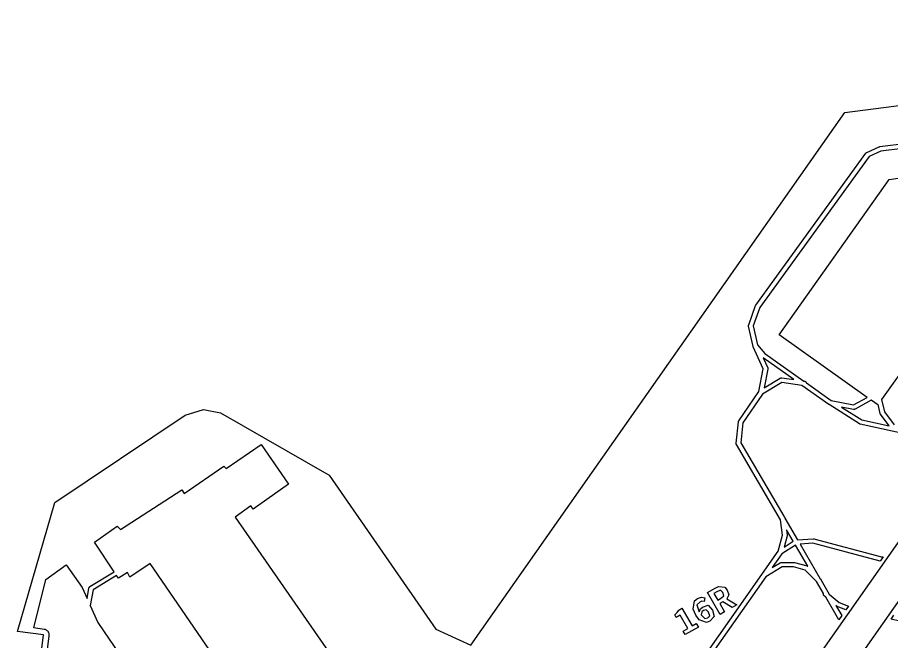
# Model space of a CAD drawing. Header units: millimetres. Extents: x 3 to 263, y 3 to 223.
# Drawn here: x 6.5 to 68.2, y 178.5 to 222.5 of the extents above; entities that cross this region are included whole.
import ezdxf

# ---------------------------------------------------------------- set-up
doc = ezdxf.new("R2010")
doc.units = ezdxf.units.MM
for name, color, linetype in [('CUT', 1, 'Continuous'), ('ENGRAVE_DARK', 7, 'Continuous'), ('ENGRAVE_LIGHT', 8, 'Continuous')]:
    doc.layers.add(name, color=color, linetype=linetype)

msp = doc.modelspace()

# ---------------------------------------------------------------- linework, layer by layer
at = {"layer": 'CUT'}
msp.add_lwpolyline([(8.12, 177), (8.36, 178.92), (6.52, 179.16), (9.16, 188.28), (18.36, 194.44), (19.64, 194.84), (20.84, 194.6), (28.52, 190.2), (36.04, 179.32), (38.52, 178.2), (64.92, 215.8), (116.84, 222.52)], dxfattribs=at)
at = {"layer": 'ENGRAVE_DARK'}
for points in [[(61.991, 175.917), (81.851, 204.209)], [(83.814, 202.828), (62.688, 172.733)]]:
    msp.add_lwpolyline(points, dxfattribs=at)
for points in [[(55.762, 182.222), (56.005, 182.344), (56.444, 182.307), (56.612, 182.09), (56.728, 181.754), (56.575, 181.478), (57.299, 181.057), (56.956, 180.859), (56.303, 181.258), (56.09, 181.134), (56.426, 180.552), (56.118, 180.374), (55.228, 181.913), (55.762, 182.222)], [(55.677, 181.846), (55.949, 181.377), (56.148, 181.492), (56.376, 181.679), (56.311, 181.916), (56.144, 182.079), (55.877, 181.961), (55.677, 181.846)], [(55.037, 181.553), (54.979, 181.275), (54.83, 181.302), (54.679, 181.247), (54.47, 181.04), (54.643, 180.543), (54.716, 180.764), (54.861, 180.889), (55.255, 181.016), (55.572, 180.682), (55.693, 180.216), (55.375, 179.905), (55.144, 179.808), (54.63, 179.993), (54.396, 180.323), (54.207, 180.731), (54.305, 181.321), (54.516, 181.485), (54.797, 181.593), (55.037, 181.553)], [(53.418, 180.81), (54.14, 179.562), (54.429, 179.729), (54.573, 179.48), (53.649, 178.945), (53.505, 179.194), (53.837, 179.386), (53.3, 180.315), (53.019, 180.153), (52.908, 180.344), (53.088, 180.513), (53.191, 180.679), (53.418, 180.81)], [(54.775, 180.334), (55.03, 180.078), (55.236, 180.132), (55.373, 180.271), (55.291, 180.519), (55.128, 180.702), (54.929, 180.637), (54.817, 180.544), (54.775, 180.334)]]:
    msp.add_lwpolyline(points, close=True, dxfattribs=at)
at = {"layer": 'ENGRAVE_LIGHT'}
for points in [[(48.864, 168.67), (56.789, 179.972), (56.789, 179.972), (56.789, 179.972), (60.213, 184.829), (60.517, 185.97), (60.373, 187.052), (57.262, 192.359), (57.254, 192.374), (57.248, 192.39), (57.244, 192.406), (57.241, 192.423), (57.24, 192.44), (57.241, 192.457), (57.401, 193.977), (57.403, 193.993), (57.407, 194.008), (57.413, 194.023), (57.42, 194.037), (57.428, 194.051), (58.849, 196.103), (59.153, 197.7), (58.454, 199.254), (58.454, 199.255), (58.454, 199.255), (58.451, 199.262), (58.448, 199.269), (58.448, 199.269), (58.448, 199.269), (58.448, 199.27), (58.448, 199.27), (58.446, 199.277), (58.444, 199.284), (58.444, 199.284), (58.444, 199.284), (58.444, 199.285), (58.444, 199.285), (58.124, 200.725), (58.121, 200.74), (58.12, 200.755), (58.12, 200.77), (58.122, 200.784), (58.125, 200.799), (58.129, 200.813), (58.609, 202.173), (58.615, 202.187), (58.622, 202.201), (58.63, 202.214), (66.39, 212.934), (66.401, 212.947), (66.412, 212.958), (66.425, 212.969), (66.439, 212.978), (66.454, 212.986), (67.334, 213.386), (67.349, 213.392), (67.364, 213.396), (67.38, 213.399), (75.013, 214.345)], [(75.098, 214.033), (67.444, 213.084), (67.444, 213.084), (66.625, 212.712), (58.903, 202.045), (58.446, 200.75), (58.747, 199.395), (59.268, 198.799), (62.012, 196.846), (62.064, 196.838), (62.079, 196.835), (62.094, 196.831), (62.109, 196.825), (62.122, 196.817), (62.136, 196.808), (62.148, 196.798), (62.159, 196.787), (62.169, 196.775), (62.177, 196.762), (62.185, 196.748), (62.191, 196.734), (62.195, 196.719), (62.196, 196.715), (63.944, 195.471), (65.533, 195.168), (66.486, 195.697), (60.28, 200.12), (68.04, 211.08), (76.2, 212.28)], [(78.44, 210.84), (67.508, 195.536), (67.708, 194.669), (68.383, 193.769)], [(68.994, 193.14), (66.005, 193.804), (65.988, 193.809), (65.971, 193.816), (65.955, 193.825), (63.795, 195.185), (63.794, 195.185), (63.792, 195.186), (63.79, 195.188), (63.787, 195.19), (61.889, 196.541), (60.474, 196.753), (59.112, 195.921), (57.715, 193.903), (57.565, 192.476), (60.599, 187.299), (60.604, 187.296), (60.617, 187.287), (60.629, 187.277), (60.64, 187.266), (60.65, 187.253), (60.658, 187.24), (60.666, 187.226), (60.671, 187.212), (60.676, 187.197), (60.679, 187.181), (60.682, 187.158), (61.568, 185.646), (62.669, 185.72), (62.672, 185.72), (62.674, 185.72), (62.68, 185.72), (62.685, 185.72), (62.688, 185.72), (62.69, 185.72), (62.695, 185.719), (62.701, 185.719), (62.703, 185.718), (62.706, 185.718), (62.711, 185.717), (62.716, 185.716), (62.719, 185.715), (62.721, 185.715), (67.509, 184.442), (67.613, 184.448), (67.397, 184.141), (62.664, 185.399), (61.748, 185.338), (63.176, 182.89), (63.193, 182.873), (63.204, 182.862), (63.213, 182.849), (63.221, 182.835), (63.228, 182.821), (63.233, 182.806), (63.237, 182.791), (63.238, 182.784), (63.811, 181.801), (64.522, 181.219), (65.166, 180.962), (64.977, 180.693), (64.381, 180.931), (64.366, 180.938), (64.352, 180.947), (64.339, 180.956), (64.273, 181.01), (64.693, 180.289), (64.491, 180.001), (63.564, 181.59), (63.459, 181.676), (63.447, 181.687), (63.436, 181.698), (63.427, 181.711), (63.419, 181.724), (63.412, 181.739), (63.407, 181.753), (63.403, 181.769), (63.401, 181.784), (63.4, 181.8), (63.401, 181.815), (63.403, 181.831), (63.407, 181.846), (63.41, 181.854), (62.92, 182.694), (62.117, 183.497), (61.299, 183.72), (60.484, 183.72), (59.338, 183.032), (57.051, 179.788), (54.814, 176.598)], [(8.517, 176.95), (8.757, 178.87), (8.76, 178.909), (8.759, 178.949), (8.754, 178.987), (8.746, 179.026), (8.734, 179.063), (8.718, 179.099), (8.699, 179.133), (8.676, 179.165), (8.651, 179.194), (8.623, 179.222), (8.592, 179.246), (8.559, 179.267), (8.524, 179.285), (8.488, 179.299), (8.45, 179.31), (8.412, 179.317), (7.664, 179.414), (8.52, 182.84), (9.96, 183.88), (11.08, 182.28), (11.429, 181.507), (11.563, 182.229), (11.566, 182.244), (11.571, 182.258), (11.577, 182.271), (11.584, 182.284), (11.592, 182.296), (11.602, 182.308), (11.612, 182.318), (11.624, 182.328), (11.636, 182.336), (13.335, 183.385), (11.96, 185.48), (13.56, 186.6), (13.8, 186.36), (18.12, 189.16), (18.28, 188.92), (21.08, 190.84), (21.24, 190.68), (23.72, 192.36), (25.64, 189.56), (23.16, 187.8), (23, 188.04), (21.88, 187.24), (31.48, 173.4)], [(27.08, 167.64), (15.88, 183.96), (14.44, 183), (14.28, 183.32), (13.64, 182.92), (13.511, 183.117), (11.864, 182.101), (11.66, 180.996), (12.2, 179.8), (16.04, 174.12)], [(68.763, 179.894), (68.183, 180.039), (68.38, 180.32)]]:
    msp.add_lwpolyline(points, dxfattribs=at)
for points in [[(59.479, 197.739), (59.48, 197.722), (59.479, 197.706), (59.477, 197.69), (59.225, 196.365), (60.357, 197.057), (60.371, 197.064), (60.385, 197.07), (60.4, 197.075), (60.416, 197.078), (60.432, 197.08), (60.448, 197.08), (60.464, 197.078), (61.313, 196.951), (59.148, 198.492), (59.466, 197.786), (59.472, 197.77), (59.476, 197.755), (59.479, 197.739)], [(65.578, 194.841), (65.562, 194.84), (65.546, 194.841), (65.53, 194.843), (64.681, 195.004), (66.102, 194.11), (68.052, 193.677), (67.432, 194.504), (67.423, 194.518), (67.415, 194.533), (67.409, 194.548), (67.404, 194.564), (67.26, 195.188), (67.24, 195.16), (66.775, 195.492), (65.638, 194.86), (65.623, 194.853), (65.609, 194.848), (65.593, 194.843), (65.578, 194.841)], [(60.791, 186.339), (60.839, 185.981), (60.84, 185.965), (60.84, 185.95), (60.838, 185.934), (60.835, 185.919), (60.621, 185.118), (61.264, 185.532), (60.791, 186.339)], [(62.287, 183.774), (62.292, 183.771), (61.426, 185.255), (60.473, 184.642), (59.794, 183.679), (60.358, 184.017), (60.37, 184.024), (60.384, 184.03), (60.397, 184.034), (60.411, 184.037), (60.426, 184.039), (60.44, 184.04), (61.32, 184.04), (61.334, 184.039), (61.348, 184.037), (61.362, 184.034), (62.242, 183.794), (62.258, 183.789), (62.273, 183.782), (62.287, 183.774)]]:
    msp.add_lwpolyline(points, close=True, dxfattribs=at)

doc.saveas('drawing.dxf')
